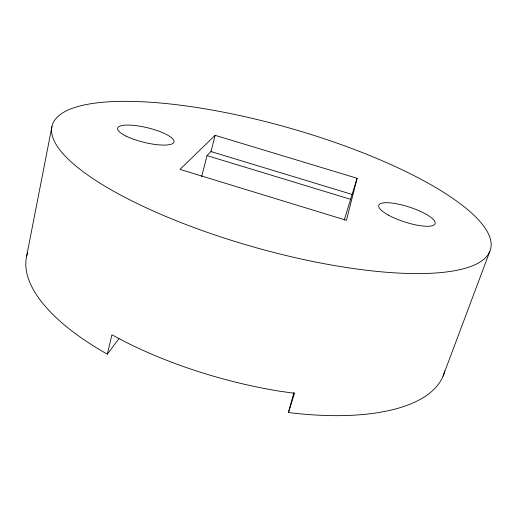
<?xml version="1.0" encoding="UTF-8"?>
<svg xmlns="http://www.w3.org/2000/svg" width="517" height="517" viewBox="0 0 517 517"><rect width="100%" height="100%" fill="white"/><g stroke="black" fill="none" stroke-linecap="round" stroke-linejoin="round"><path stroke-width="0.78" d="M26.574 256.49L51.959 126.471M27.621 252.626A216.83 87.024 15.8 0 0 105.914 353.376L107.349 354.158L111.918 334.783L123.537 340.987A218.264 83.903 15.8 0 0 280.388 391.298L294.522 393.321L288.447 412.508L290.205 412.747A216.83 87.024 15.8 0 0 444.762 370.941M357.098 178.281L346.429 220.326L179.987 169.389L215.137 135.325L357.098 178.281L344.257 219.99M201.669 176.562L207.02 155.611L210.975 151.546L215.137 135.325M288.447 412.508L293.966 392.306M443.004 376.279L489.702 251.734A227.758 62.111 15.8 0 0 184.123 105.675A227.758 62.111 15.8 0 0 140.262 204.99A227.758 62.111 15.8 0 0 489.702 251.734M107.349 354.158L118.942 338.654M210.975 151.546L352.025 194.418M207.02 155.611L350.752 199.355M388.332 215.072A29.643 7.807 18 0 0 434.668 224.404A29.643 7.807 18 0 0 397.702 203.989A29.643 7.807 18 0 0 388.332 215.072M126.07 136.107A29.042 7.503 13.7 0 0 173.24 143.17A29.042 7.503 13.7 0 0 138.246 125.935A29.042 7.503 13.7 0 0 126.07 136.107"/></g></svg>
